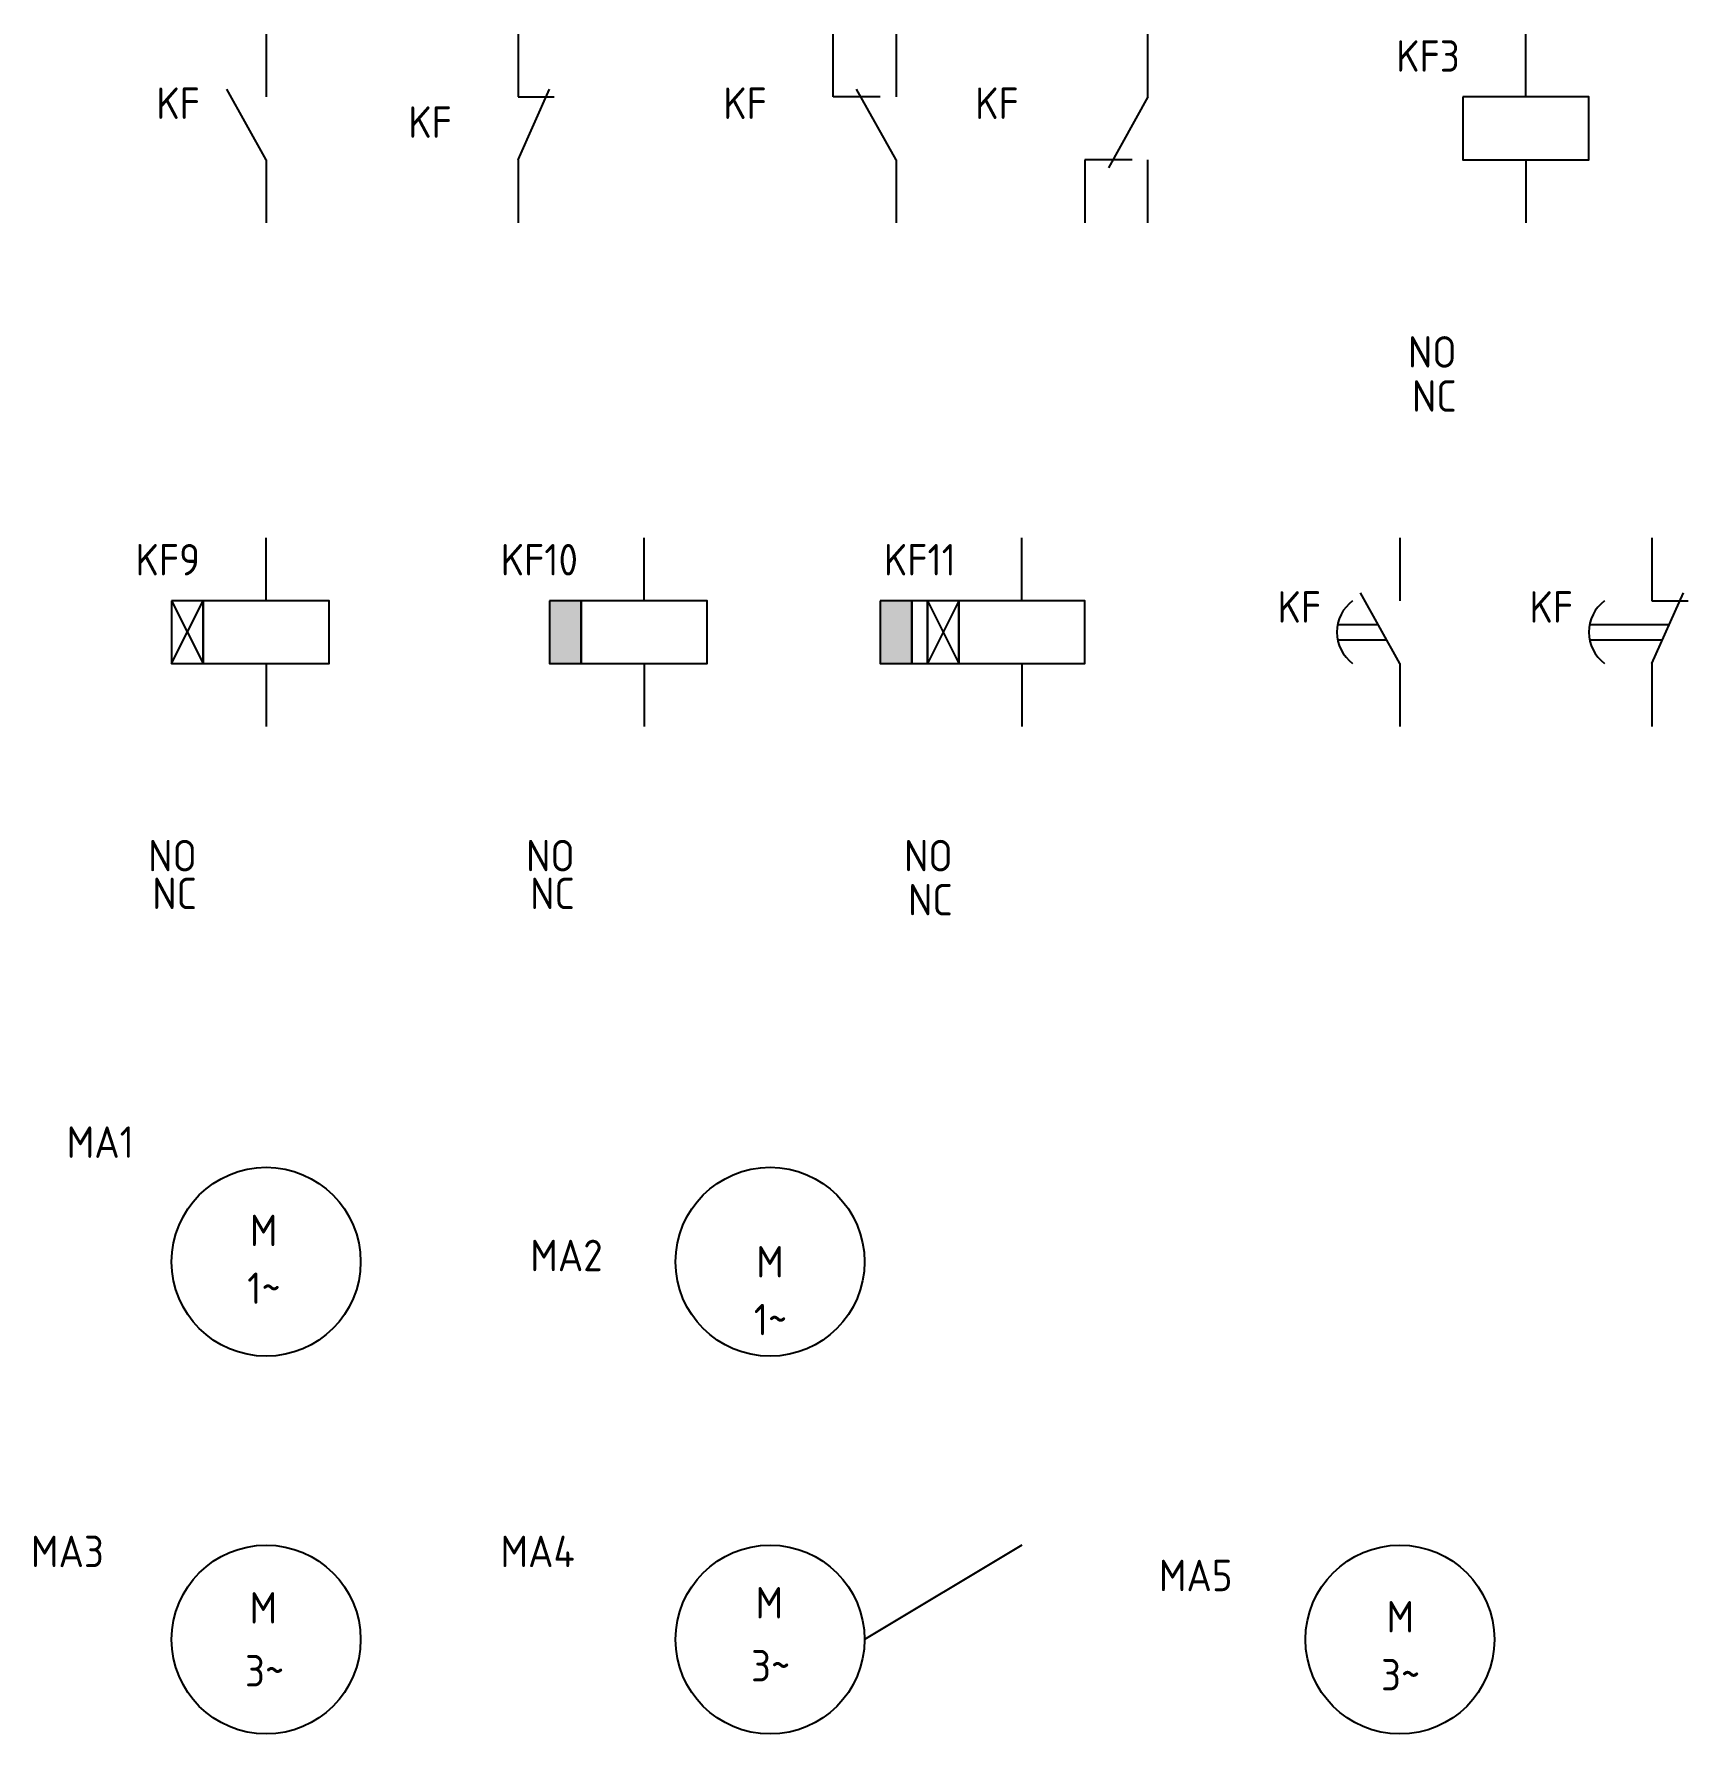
# Model space of a CAD drawing. Header units: millimetres. Extents: x 1746 to 2533, y 1027 to 2108.
# Drawn here: x 1751.6 to 1882.9, y 1562.5 to 1697.5 of the extents above; entities that cross this region are included whole.
import ezdxf
from ezdxf.enums import TextEntityAlignment as Align

# ---------------------------------------------------------------- set-up
doc = ezdxf.new("R2010")
doc.units = ezdxf.units.MM
for name, color, linetype in [('MISC', 7, 'Continuous'), ('SYMS', 7, 'Continuous'), ('TAGS', 7, 'Continuous')]:
    doc.layers.add(name, color=color, linetype=linetype)
doc.styles.add('WD_IEC', font='isocp2.shx', dxfattribs={"width": 0.9, "height": 4})

# ---------------------------------------------------------------- blocks, each defined once
blk = doc.blocks.new('VCR21')
for p, q in [((0, 7.5), (0, 2.5)), ((0, -2.5), (-3.12, 3.12)), ((0, -2.5), (0, -7.5))]:
    blk.add_line(p, q)
at = {"style": 'WD_IEC'}
for tag, p in [('INST', (-5.25, 6.75)), ('LOC', (-5.25, 3.75)), ('TAG2', (-5.25, 0.75)), ('XREF', (-5.25, -3.75)), ('DESC1', (-5.25, -6.75)), ('DESC2', (-5.25, -9.75)), ('DESC3', (-5.25, -12.75))]:
    blk.add_attdef(tag, text='', height=2.5, dxfattribs=at).set_placement(p, align=Align.RIGHT)
blk.add_attdef('TERM01', text='', height=2, rotation=90, dxfattribs=at).set_placement((-1, 7.5), align=Align.RIGHT)
at = {"style": 'WD_IEC', "flags": 1}
for tag, p, height in [('X2TERM01', (0, 7.5), 0.32), ('X4LINK', (-2.75, 0), 0.32), ('X1LINK', (-0.5, 0), 0.32), ('CONTACT', (4, -3.5), 1), ('FAMILY', (4, -5), 1), ('COMMON', (5.25, -4.75), 1), ('X8TERM02', (0, -7.5), 0.32)]:
    blk.add_attdef(tag, p, '', height=height, dxfattribs=at)
at = {"style": 'WD_IEC'}
blk.add_attdef('TERM02', (-1, -7.5), '', height=2, rotation=90, dxfattribs=at)
blk = doc.blocks.new('VCR22')
for p, q in [((0, 7.5), (0, 2.5)), ((0, -2.5), (2.5, 3.12)), ((0, 2.5), (2.87, 2.5)), ((0, -2.5), (0, -7.5))]:
    blk.add_line(p, q)
at = {"style": 'WD_IEC'}
for tag, p in [('INST', (-5.25, 5.25)), ('LOC', (-5.25, 2.25)), ('TAG2', (-5.25, -0.75)), ('XREF', (-5.25, -3.75)), ('DESC1', (-5.25, -6.75)), ('DESC2', (-5.25, -9.75)), ('DESC3', (-5.25, -12.75))]:
    blk.add_attdef(tag, text='', height=2.5, dxfattribs=at).set_placement(p, align=Align.RIGHT)
blk.add_attdef('TERM01', text='', height=2, rotation=90, dxfattribs=at).set_placement((-1, 7.5), align=Align.RIGHT)
at = {"style": 'WD_IEC', "flags": 1}
for tag, p, height in [('X2TERM01', (0, 7.5), 0.32), ('X4LINK', (-0.55, 0), 0.32), ('X1LINK', (1.92, 0), 0.32), ('CONTACT', (4, -3.5), 1), ('FAMILY', (4, -5), 1), ('COMMON', (5.25, -4.75), 1), ('X8TERM02', (0, -7.5), 0.32)]:
    blk.add_attdef(tag, p, '', height=height, dxfattribs=at)
at = {"style": 'WD_IEC'}
blk.add_attdef('TERM02', (-1, -7.5), '', height=2, rotation=90, dxfattribs=at)
blk = doc.blocks.new('VCR23R')
for p, q in [((-5, 2.5), (-5, 7.5)), ((0, 7.5), (0, 2.5)), ((0, -2.5), (-3.125, 3.125)), ((-1.25, 2.5), (-5, 2.5)), ((0, -2.5), (0, -7.5))]:
    blk.add_line(p, q)
at = {"style": 'WD_IEC'}
for tag, p in [('INST', (-10.25, 6.75)), ('LOC', (-10.25, 3.75)), ('TAG2', (-10.25, 0.75)), ('XREF', (-10.25, -3.75)), ('DESC1', (-10.25, -6.75)), ('DESC2', (-10.25, -9.75)), ('DESC3', (-10.25, -12.75))]:
    blk.add_attdef(tag, text='', height=2.5, dxfattribs=at).set_placement(p, align=Align.RIGHT)
for tag, p in [('TERM03', (-6, 7.5)), ('TERM02', (-1, 7.5))]:
    blk.add_attdef(tag, text='', height=2, rotation=90, dxfattribs=at).set_placement(p, align=Align.RIGHT)
at = {"style": 'WD_IEC', "flags": 1}
for tag, p, height in [('X2TERM03', (-5, 7.5), 0.32), ('X2TERM02', (0, 7.5), 0.32), ('X4LINK', (-3, 0), 0.32), ('X1LINK', (-0.5, 0), 0.32), ('CONTACT', (4, -3.5), 1), ('FAMILY', (4, -5), 1), ('X8TERM01', (0, -7.5), 0.32)]:
    blk.add_attdef(tag, p, '', height=height, dxfattribs=at)
at = {"style": 'WD_IEC'}
blk.add_attdef('TERM01', (-1, -7.5), '', height=2, rotation=90, dxfattribs=at)
blk = doc.blocks.new('VCR23')
for p, q in [((0, 2.5), (0, 7.5)), ((0, 2.5), (-3.125, -3.125)), ((-5, -2.5), (-5, -7.5)), ((-1.25, -2.5), (-5, -2.5)), ((0, -7.5), (0, -2.5))]:
    blk.add_line(p, q)
at = {"style": 'WD_IEC'}
for tag, p in [('INST', (-10.25, 7.75)), ('LOC', (-10.25, 4.25)), ('TAG2', (-10.25, 0.75)), ('XREF', (-10.25, -3.75)), ('DESC1', (-10.25, -7.6)), ('DESC2', (-10.25, -11.1)), ('DESC3', (-10.25, -14.6))]:
    blk.add_attdef(tag, text='', height=2.5, dxfattribs=at).set_placement(p, align=Align.RIGHT)
blk.add_attdef('TERM01', text='', height=2, rotation=90, dxfattribs=at).set_placement((-1, 7.5), align=Align.RIGHT)
at = {"style": 'WD_IEC', "flags": 1}
for tag, p, height in [('X2TERM01', (0, 7.5), 0.32), ('X4LINK', (-2, 0), 0.32), ('X1LINK', (-0.5, 0), 0.32), ('CONTACT', (4, -3.5), 1), ('FAMILY', (4, -5), 1), ('X8TERM03', (-5, -7.5), 0.32), ('X8TERM02', (0, -7.5), 0.32)]:
    blk.add_attdef(tag, p, '', height=height, dxfattribs=at)
at = {"style": 'WD_IEC'}
for tag, p in [('TERM03', (-6, -7.5)), ('TERM02', (-1, -7.5))]:
    blk.add_attdef(tag, p, '', height=2, rotation=90, dxfattribs=at)
blk = doc.blocks.new('VCR1')
for p, q in [((0, 2.5), (0, 7.5)), ((0, -2.5), (0, -7.5))]:
    blk.add_line(p, q)
blk.add_lwpolyline([(-5, 2.5), (-5, -2.5), (5, -2.5), (5, 2.5)], close=True)
at = {"style": 'WD_IEC'}
for tag, p in [('INST', (-5.25, 11.5)), ('LOC', (-5.25, 8)), ('TAG1', (-5.25, 4.5)), ('DESC1', (-5.25, -6.85)), ('DESC2', (-5.25, -10.35)), ('DESC3', (-5.25, -13.85))]:
    blk.add_attdef(tag, text='', height=2.5, dxfattribs=at).set_placement(p, align=Align.RIGHT)
blk.add_attdef('TERM01', text='', height=2, rotation=90, dxfattribs=at).set_placement((-1, 7.5), align=Align.RIGHT)
at = {"style": 'WD_IEC', "flags": 1}
for tag, p, height in [('X2TERM01', (0, 7.5), 0.32), ('X4LINK', (-5, 0), 0.32), ('X1LINK', (5, 0), 0.32), ('ASSYCODE', (1, -4), 1), ('FAMILY', (1, -5.5), 1), ('CATDESC', (1, -7), 1), ('X8TERM02', (0, -7.5), 0.32)]:
    blk.add_attdef(tag, p, '', height=height, dxfattribs=at)
at = {"style": 'WD_IEC', "flags": 9}
for tag, p in [('MFG', (-6, 1)), ('CAT', (-6, -1.5))]:
    blk.add_attdef(tag, text='', height=1.5, dxfattribs=at).set_placement(p, align=Align.RIGHT)
at = {"style": 'WD_IEC'}
blk.add_attdef('TERM02', (-1, -7.5), '', height=2, rotation=90, dxfattribs=at)
at = {"lineweight": 9, "style": 'WD_IEC'}
for tag, p in [('NO', (-5.5, -16.5)), ('NC', (-5.5, -20))]:
    blk.add_attdef(tag, text='', height=2.5, dxfattribs=at).set_placement(p, align=Align.TOP_RIGHT)
for tag, p in [('XREFNO', (-4, -16.5)), ('XREFNC', (-4, -20))]:
    blk.add_attdef(tag, text='', height=2.5, dxfattribs=at).set_placement(p, align=Align.TOP_LEFT)
blk = doc.blocks.new('VTD1N')
for p, q in [((0, 2.5), (0, 7.5)), ((-7.5, -2.5), (-5, 2.5)), ((-7.5, 2.5), (-5, -2.5)), ((0, -2.5), (0, -7.5))]:
    blk.add_line(p, q)
for points in [[(-7.5, 2.5), (-7.5, -2.5), (-5, -2.5), (-5, 2.5)], [(-5, 2.5), (-5, -2.5), (5, -2.5), (5, 2.5)]]:
    blk.add_lwpolyline(points, close=True)
at = {"style": 'WD_IEC'}
for tag, p in [('INST', (-5.25, 10.5)), ('LOC', (-5.25, 7.5)), ('TAG1', (-5.25, 4.5)), ('DESC1', (-5.25, -6.85)), ('DESC2', (-5.25, -9.85)), ('DESC3', (-5.25, -12.85))]:
    blk.add_attdef(tag, text='', height=2.5, dxfattribs=at).set_placement(p, align=Align.RIGHT)
blk.add_attdef('TERM01', text='', height=2, rotation=90, dxfattribs=at).set_placement((-1, 7.5), align=Align.RIGHT)
at = {"style": 'WD_IEC', "flags": 1}
for tag, p, height in [('X2TERM01', (0, 7.5), 0.32), ('X4LINK', (-7.5, 0), 0.32), ('ASSYCODE', (1, -4), 1), ('FAMILY', (1, -5.5), 1), ('CATDESC', (1, -7), 1), ('X8TERM02', (0, -7.5), 0.32)]:
    blk.add_attdef(tag, p, '', height=height, dxfattribs=at)
at = {"style": 'WD_IEC'}
blk.add_attdef('RATING1', text='', height=2.5, dxfattribs=at).set_placement((6.5, 2.5), align=Align.MIDDLE_LEFT)
at = {"style": 'WD_IEC', "flags": 9}
for tag, p in [('MFG', (-8.5, 1)), ('CAT', (-8.5, -1.5))]:
    blk.add_attdef(tag, text='', height=1.5, dxfattribs=at).set_placement(p, align=Align.RIGHT)
at = {"style": 'WD_IEC'}
blk.add_attdef('TERM02', (-1, -7.5), '', height=2, rotation=90, dxfattribs=at)
at = {"style": 'WD_IEC', "width": 0.9, "flags": 1}
blk.add_attdef('X1LINK', (5, 0), '', height=0.32, dxfattribs=at)
at = {"lineweight": 9, "style": 'WD_IEC'}
for tag, p in [('NO', (-5.5, -16.5)), ('NC', (-5.5, -19.5))]:
    blk.add_attdef(tag, text='', height=2.5, dxfattribs=at).set_placement(p, align=Align.TOP_RIGHT)
for tag, p in [('XREFNO', (-4, -16.5)), ('XREFNC', (-4, -19.5))]:
    blk.add_attdef(tag, text='', height=2.5, dxfattribs=at).set_placement(p, align=Align.TOP_LEFT)
blk = doc.blocks.new('VTD1F')
for p, q in [((0, 2.5), (0, 7.5)), ((0, -2.5), (0, -7.5))]:
    blk.add_line(p, q)
for points in [[(-7.5, 2.5), (-7.5, -2.5), (-5, -2.5), (-5, 2.5)], [(-5, 2.5), (-5, -2.5), (5, -2.5), (5, 2.5)]]:
    blk.add_lwpolyline(points, close=True)
blk.add_solid([(-7.5, 2.5), (-7.5, -2.5), (-5, 2.5), (-5, -2.5)])
at = {"style": 'WD_IEC'}
for tag, p in [('INST', (-5.25, 10.5)), ('LOC', (-5.25, 7.5)), ('TAG1', (-5.25, 4.5)), ('DESC1', (-5.25, -6.85)), ('DESC2', (-5.25, -9.85)), ('DESC3', (-5.25, -12.85))]:
    blk.add_attdef(tag, text='', height=2.5, dxfattribs=at).set_placement(p, align=Align.RIGHT)
blk.add_attdef('TERM01', text='', height=2, rotation=90, dxfattribs=at).set_placement((-1, 7.5), align=Align.RIGHT)
at = {"style": 'WD_IEC', "flags": 1}
for tag, p, height in [('X2TERM01', (0, 7.5), 0.32), ('X4LINK', (-7.5, 0), 0.32), ('ASSYCODE', (1, -4), 1), ('FAMILY', (1, -5.5), 1), ('CATDESC', (1, -7), 1), ('X8TERM02', (0, -7.5), 0.32)]:
    blk.add_attdef(tag, p, '', height=height, dxfattribs=at)
at = {"style": 'WD_IEC'}
blk.add_attdef('RATING1', text='', height=2.5, dxfattribs=at).set_placement((6.5, 2.5), align=Align.MIDDLE_LEFT)
at = {"style": 'WD_IEC', "flags": 9}
for tag, p in [('MFG', (-8.5, 1)), ('CAT', (-8.5, -1.5))]:
    blk.add_attdef(tag, text='', height=1.5, dxfattribs=at).set_placement(p, align=Align.RIGHT)
at = {"style": 'WD_IEC'}
blk.add_attdef('TERM02', (-1, -7.5), '', height=2, rotation=90, dxfattribs=at)
at = {"style": 'WD_IEC', "width": 0.9, "flags": 1}
blk.add_attdef('X1LINK', (5, 0), '', height=0.32, dxfattribs=at)
at = {"lineweight": 9, "style": 'WD_IEC'}
for tag, p in [('NO', (-5.5, -16.5)), ('NC', (-5.5, -19.5))]:
    blk.add_attdef(tag, text='', height=2.5, dxfattribs=at).set_placement(p, align=Align.TOP_RIGHT)
for tag, p in [('XREFNO', (-4, -16.5)), ('XREFNC', (-4, -19.5))]:
    blk.add_attdef(tag, text='', height=2.5, dxfattribs=at).set_placement(p, align=Align.TOP_LEFT)
blk = doc.blocks.new('VCR1OOD')
for p, q in [((0, 2.5), (0, 7.5)), ((-7.5, 2.5), (-5, -2.5)), ((-5, 2.5), (-7.5, -2.5)), ((0, -2.5), (0, -7.5))]:
    blk.add_line(p, q)
for points in [[(-11.25, 2.5), (-11.25, -2.5), (-8.75, -2.5), (-8.75, 2.5)], [(-8.75, 2.5), (-8.75, -2.5), (-7.5, -2.5), (-7.5, 2.5)], [(-7.5, 2.5), (-7.5, -2.5), (-5, -2.5), (-5, 2.5)], [(-5, 2.5), (-5, -2.5), (5, -2.5), (5, 2.5)]]:
    blk.add_lwpolyline(points, close=True)
blk.add_solid([(-11.25, 2.5), (-11.25, -2.5), (-8.75, 2.5), (-8.75, -2.5)])
at = {"style": 'WD_IEC'}
for tag, p in [('INST', (-5.25, 11.5)), ('LOC', (-5.25, 8)), ('TAG1', (-5.25, 4.5)), ('DESC1', (-5.25, -6.85)), ('DESC2', (-5.25, -10.35)), ('DESC3', (-5.25, -13.85))]:
    blk.add_attdef(tag, text='', height=2.5, dxfattribs=at).set_placement(p, align=Align.RIGHT)
blk.add_attdef('TERM01', text='', height=2, rotation=90, dxfattribs=at).set_placement((-1, 7.5), align=Align.RIGHT)
at = {"style": 'WD_IEC', "flags": 1}
for tag, p, height in [('X2TERM01', (0, 7.5), 0.32), ('ASSYCODE', (1, -4), 1), ('FAMILY', (1, -5.5), 1), ('CATDESC', (1, -7), 1), ('WDBLKNAM', (6.84, -6.9), 0.32), ('X8TERM02', (0, -7.5), 0.32)]:
    blk.add_attdef(tag, p, '', height=height, dxfattribs=at)
at = {"style": 'WD_IEC', "flags": 9}
for tag, p in [('MFG', (-12.25, 1)), ('CAT', (-12.25, -1.5))]:
    blk.add_attdef(tag, text='', height=1.5, dxfattribs=at).set_placement(p, align=Align.RIGHT)
at = {"style": 'WD_IEC', "width": 0.9, "flags": 1}
for tag, p in [('X4LINK', (-11.25, 0)), ('X1LINK', (5, 0))]:
    blk.add_attdef(tag, p, '', height=0.32, dxfattribs=at)
at = {"style": 'WD_IEC'}
blk.add_attdef('TERM02', (-1, -7.5), '', height=2, rotation=90, dxfattribs=at)
at = {"lineweight": 9, "style": 'WD_IEC'}
for tag, p in [('NO', (-5.5, -16.5)), ('NC', (-5.5, -20))]:
    blk.add_attdef(tag, text='', height=2.5, dxfattribs=at).set_placement(p, align=Align.TOP_RIGHT)
for tag, p in [('XREFNO', (-4, -16.5)), ('XREFNC', (-4, -20))]:
    blk.add_attdef(tag, text='', height=2.5, dxfattribs=at).set_placement(p, align=Align.TOP_LEFT)
blk = doc.blocks.new('VTD21N')
for p, q in [((0, 7.5), (0, 2.5)), ((0, -2.5), (-3.12, 3.12)), ((-4.94, 0.62), (-1.74, 0.62)), ((-4.94, -0.62), (-1.04, -0.62)), ((0, -2.5), (0, -7.5))]:
    blk.add_line(p, q)
blk.add_arc((-1.88, 0), 3.12, 126.8699, 233.1301)
at = {"style": 'WD_IEC'}
for tag, p in [('INST', (-6.25, 7.75)), ('LOC', (-6.25, 4.25)), ('TAG2', (-6.25, 0.75)), ('XREF', (-6.25, -3.75)), ('DESC1', (-5.25, -7.6)), ('DESC2', (-5.25, -11.1)), ('DESC3', (-5.25, -14.6))]:
    blk.add_attdef(tag, text='', height=2.5, dxfattribs=at).set_placement(p, align=Align.RIGHT)
blk.add_attdef('TERM01', text='', height=2, rotation=90, dxfattribs=at).set_placement((-1, 7.5), align=Align.RIGHT)
at = {"style": 'WD_IEC', "flags": 1}
for tag, p, height in [('X2TERM01', (0, 7.5), 0.32), ('X4LINK', (-5.75, 0), 0.32), ('X1LINK', (-0.5, 0), 0.32), ('CONTACT', (4, -4.75), 1), ('FAMILY', (4, -6.25), 1), ('COMMON', (5.25, -6), 1), ('X8TERM02', (0, -7.5), 0.32)]:
    blk.add_attdef(tag, p, '', height=height, dxfattribs=at)
at = {"style": 'WD_IEC'}
blk.add_attdef('TERM02', (-1, -7.5), '', height=2, rotation=90, dxfattribs=at)
blk = doc.blocks.new('VTD22N')
for p, q in [((0, 7.5), (0, 2.5)), ((0, -2.5), (2.5, 3.12)), ((0, 2.5), (2.87, 2.5)), ((-4.94, 0.62), (1.39, 0.62)), ((-4.94, -0.62), (0.83, -0.62)), ((0, -2.5), (0, -7.5))]:
    blk.add_line(p, q)
blk.add_arc((-1.88, 0), 3.12, 126.8699, 233.1301)
at = {"style": 'WD_IEC'}
for tag, p in [('INST', (-6.25, 7.75)), ('LOC', (-6.25, 4.25)), ('TAG2', (-6.25, 0.75)), ('XREF', (-6.25, -3.75)), ('DESC1', (-5.25, -7.6)), ('DESC2', (-5.25, -11.1)), ('DESC3', (-5.25, -14.6))]:
    blk.add_attdef(tag, text='', height=2.5, dxfattribs=at).set_placement(p, align=Align.RIGHT)
blk.add_attdef('TERM01', text='', height=2, rotation=90, dxfattribs=at).set_placement((-1, 7.5), align=Align.RIGHT)
at = {"style": 'WD_IEC', "flags": 1}
for tag, p, height in [('X2TERM01', (0, 7.5), 0.32), ('X4LINK', (-5.75, 0), 0.32), ('X1LINK', (1.11, 0), 0.32), ('CONTACT', (4, -4.75), 1), ('FAMILY', (4, -6.25), 1), ('COMMON', (5.25, -6), 1), ('X8TERM02', (0, -7.5), 0.32)]:
    blk.add_attdef(tag, p, '', height=height, dxfattribs=at)
at = {"style": 'WD_IEC'}
blk.add_attdef('TERM02', (-1, -7.5), '', height=2, rotation=90, dxfattribs=at)
blk = doc.blocks.new('VMO12')
blk.add_circle((0, 0), 7.5)
at = {"style": 'WD_IEC'}
for tag, p in [('INST', (-10.5, 15.25)), ('LOC', (-10.5, 11.75)), ('TAG1', (-10.5, 8.25)), ('DESC1', (-10.5, 4)), ('DESC2', (-10.5, 0.5)), ('DESC3', (-10.5, -3)), ('RATING1', (-10.5, -6.5)), ('RATING2', (-10.5, -10)), ('RATING3', (-10.5, -13.5))]:
    blk.add_attdef(tag, text='', height=2.5, dxfattribs=at).set_placement(p, align=Align.RIGHT)
blk.add_attdef('TERM01', (-1, 7.48), '', height=2, rotation=90, dxfattribs=at)
at = {"style": 'WD_IEC', "flags": 1}
for tag, p, height in [('MFG', (2.75, 11.5), 1.5), ('CAT', (2.75, 9), 1.5), ('X2TERM01', (0, 7.5), 0.32), ('X4LINK', (-7.5, 0), 0.32), ('X1LINK', (7.5, 0), 0.32), ('X0TERM03', (5.3, -5.3), 0.32), ('X8TERM02', (0, -7.5), 0.32), ('ASSYCODE', (1, -9), 1), ('FAMILY', (1, -10.5), 1), ('CATDESC', (1, -12), 1)]:
    blk.add_attdef(tag, p, '', height=height, dxfattribs=at)
at = {"style": 'WD_IEC'}
for tag, p in [('M', (-0.2, 1.24)), ('1~', (-0.17, -3.35))]:
    blk.add_attdef(tag, text='', height=2.5, dxfattribs=at).set_placement(p, align=Align.CENTER)
at = {"linetype": 'Continuous', "style": 'WD_IEC'}
blk.add_attdef('TERM03', text='', height=2, dxfattribs=at).set_placement((7.55, -5.55), align=Align.MIDDLE_LEFT)
at = {"style": 'WD_IEC'}
blk.add_attdef('TERM02', text='', height=2, rotation=90, dxfattribs=at).set_placement((-0.9, -7.98), align=Align.RIGHT)
at = {"lineweight": 15, "style": 'WD_IEC'}
blk.add_attdef('XREF', text='', height=2.5, dxfattribs=at).set_placement((-10.5, -17), align=Align.RIGHT)
blk = doc.blocks.new('VMO1M9')
blk.add_circle((0, 0), 7.5)
at = {"style": 'WD_IEC'}
for tag, p in [('INST', (-13.29, 5.25)), ('LOC', (-13.29, 2.25)), ('TAG1', (-13.29, -0.75)), ('RATING1', (-13.29, -4.8)), ('DESC1', (-13.29, -12.1)), ('DESC2', (-13.29, -15.1)), ('DESC3', (-13.29, -18.1))]:
    blk.add_attdef(tag, text='', height=2.5, dxfattribs=at).set_placement(p, align=Align.RIGHT)
at = {"style": 'WD_IEC', "flags": 1}
for tag, p, height in [('MFG', (7.54, 6.5), 1.5), ('X0TERM01', (-5.03, 5.56), 0.32), ('X0TERM02', (5.02, 5.58), 0.32), ('CAT', (7.54, 4), 1.5), ('X4LINK', (-7.55, -0.02), 0.32), ('X1LINK', (7.45, -0.02), 0.32), ('ASSYCODE', (7.65, -4), 1), ('FAMILY', (7.65, -5.5), 1), ('CATDESC', (7.65, -7), 1)]:
    blk.add_attdef(tag, p, '', height=height, dxfattribs=at)
at = {"style": 'WD_IEC'}
for tag, p in [('TERM01', (-6.47, 6.21)), ('TERM02', (8.52, 6.21))]:
    blk.add_attdef(tag, text='', height=2, rotation=90, dxfattribs=at).set_placement(p, align=Align.RIGHT)
for tag, p in [('M', (0, 0)), ('1~', (0.04, -4.59))]:
    blk.add_attdef(tag, text='', height=2.5, dxfattribs=at).set_placement(p, align=Align.MIDDLE)
at = {"lineweight": 15, "style": 'WD_IEC'}
blk.add_attdef('XREF', text='', height=2.5, dxfattribs=at).set_placement((-13.29, -9.1), align=Align.RIGHT)
at = {"style": 'WD_IEC', "width": 0.9}
blk.add_attdef('WDTAGALT', text='', height=2.5, dxfattribs=at).set_placement((-13.29, -21.1), align=Align.RIGHT)
blk = doc.blocks.new('VMO13')
blk.add_circle((0, 0), 7.5)
at = {"style": 'WD_IEC'}
for tag, p in [('INST', (-12.88, 12.75)), ('LOC', (-12.88, 9.25)), ('TAG1', (-12.88, 5.75)), ('DESC1', (-12.88, 1.5)), ('DESC2', (-12.88, -2)), ('DESC3', (-12.88, -5.5)), ('RATING1', (-12.88, -9)), ('RATING2', (-12.88, -12.5)), ('RATING3', (-12.88, -16)), ('RATING4', (-12.95, -19.58))]:
    blk.add_attdef(tag, text='', height=2.5, dxfattribs=at).set_placement(p, align=Align.RIGHT)
blk.add_attdef('TERM02', (-0.69, 7.75), '', height=2, rotation=90, dxfattribs=at)
at = {"style": 'WD_IEC', "flags": 1}
for tag, p, height in [('MFG', (12.75, 9), 1.5), ('X2TERM02', (0, 7.5), 0.32), ('CAT', (12.75, 6.5), 1.5), ('X0TERM01', (-6.4, 3.9), 0.32), ('X0TERM03', (6.4, 3.9), 0.32), ('X4LINK', (-7.5, 0), 0.32), ('X1LINK', (7.5, 0), 0.32), ('X8TERM04', (0, -7.5), 0.32), ('ASSYCODE', (1, -9), 1), ('FAMILY', (1, -10.5), 1), ('CATDESC', (1, -12), 1)]:
    blk.add_attdef(tag, p, '', height=height, dxfattribs=at)
at = {"style": 'WD_IEC'}
for tag, p in [('TERM01', (-7.35, 4.34)), ('TERM03', (9.35, 4.53)), ('TERM04', (-0.59, -7.92))]:
    blk.add_attdef(tag, text='', height=2, rotation=90, dxfattribs=at).set_placement(p, align=Align.RIGHT)
for tag, p in [('M', (-0.22, 1.27)), ('3~', (-0.12, -3.73))]:
    blk.add_attdef(tag, text='', height=2.5, dxfattribs=at).set_placement(p, align=Align.CENTER)
at = {"lineweight": 15, "style": 'WD_IEC'}
blk.add_attdef('XREF', text='', height=2.5, dxfattribs=at).set_placement((-13.19, -22.86), align=Align.RIGHT)
blk = doc.blocks.new('VMO14')
blk.add_line((20, 7.5), (7.5, 0))
blk.add_circle((0, 0), 7.5)
at = {"style": 'WD_IEC'}
for tag, p in [('INST', (-15.5, 12.75)), ('LOC', (-15.5, 9.25)), ('TAG1', (-15.5, 5.75)), ('DESC1', (-15.5, 1.5)), ('DESC2', (-15.5, -2)), ('DESC3', (-15.5, -5.5)), ('RATING1', (-15.5, -9)), ('RATING2', (-15.5, -12.5)), ('RATING3', (-15.5, -16))]:
    blk.add_attdef(tag, text='', height=2.5, dxfattribs=at).set_placement(p, align=Align.RIGHT)
blk.add_attdef('TERM02', (-0.81, 7.4), '', height=2, rotation=90, dxfattribs=at)
for tag, p in [('TERM04', (19, 10)), ('TERM01', (-7.47, 4.61)), ('TERM03', (9.66, 4.61))]:
    blk.add_attdef(tag, text='', height=2, rotation=90, dxfattribs=at).set_placement(p, align=Align.RIGHT)
at = {"style": 'WD_IEC', "flags": 1}
for tag, p, height in [('MFG', (22.75, 9), 1.5), ('X2TERM02', (0, 7.5), 0.32), ('X2TERM04', (20, 7.5), 0.32), ('CAT', (22.75, 6.5), 1.5), ('X0TERM01', (-6.4, 3.9), 0.32), ('X0TERM03', (6.4, 3.9), 0.32), ('X4LINK', (-7.5, 0), 0.32), ('X1LINK', (7.5, 0), 0.32), ('ASSYCODE', (1, -9), 1), ('FAMILY', (1, -10.5), 1), ('CATDESC', (1, -12), 1)]:
    blk.add_attdef(tag, p, '', height=height, dxfattribs=at)
at = {"style": 'WD_IEC'}
for tag, p in [('M', (-0.06, 1.67)), ('3~', (0.05, -3.33))]:
    blk.add_attdef(tag, text='', height=2.5, dxfattribs=at).set_placement(p, align=Align.CENTER)
at = {"lineweight": 15, "style": 'WD_IEC'}
blk.add_attdef('XREF', text='', height=2.5, dxfattribs=at).set_placement((-15.5, -19.5), align=Align.RIGHT)
blk = doc.blocks.new('VMO1M11')
blk.add_circle((0, 0), 7.5)
at = {"style": 'WD_IEC'}
for tag, p in [('TERM03', (-0.61, 7.61)), ('TERM04', (-6.53, -6.84)), ('TERM05', (8.5, -7.14))]:
    blk.add_attdef(tag, p, '', height=2, rotation=90, dxfattribs=at)
for tag, p in [('INST', (-13.29, 9.84)), ('LOC', (-13.29, 6.84)), ('TAG1', (-13.29, 3.84)), ('RATING1', (-13.29, -0.21)), ('DESC1', (-13.29, -7.51)), ('DESC2', (-13.29, -10.51)), ('DESC3', (-13.29, -13.51))]:
    blk.add_attdef(tag, text='', height=2.5, dxfattribs=at).set_placement(p, align=Align.RIGHT)
at = {"style": 'WD_IEC', "flags": 1}
for tag, p, height in [('X2TERM03', (0, 7.5), 0.32), ('X0TERM01', (-4.35, 6.11), 0.32), ('X0TERM02', (4.36, 6.11), 0.32), ('X4LINK', (-7.55, -0.02), 0.32), ('X1LINK', (7.45, -0.02), 0.32), ('MFG', (10.74, -2.06), 1.5), ('CAT', (10.74, -4.56), 1.5), ('ASSYCODE', (10.85, -6.37), 1), ('X0TERM04', (-4.35, -6.11), 0.32), ('X0TERM05', (4.36, -6.11), 0.32), ('X8TERM06', (0, -7.5), 0.32), ('FAMILY', (10.85, -7.87), 1), ('CATDESC', (10.85, -9.37), 1)]:
    blk.add_attdef(tag, p, '', height=height, dxfattribs=at)
at = {"style": 'WD_IEC'}
for tag, p in [('TERM02', (8.52, 7.1)), ('TERM01', (-6.5, 6.69)), ('TERM06', (-0.25, -8.24))]:
    blk.add_attdef(tag, text='', height=2, rotation=90, dxfattribs=at).set_placement(p, align=Align.RIGHT)
for tag, p in [('M', (0.03, 0.56)), ('3~', (0.06, -4.04))]:
    blk.add_attdef(tag, text='', height=2.5, dxfattribs=at).set_placement(p, align=Align.CENTER)
at = {"lineweight": 15, "style": 'WD_IEC'}
blk.add_attdef('XREF', text='', height=2.5, dxfattribs=at).set_placement((-13.29, -4.51), align=Align.RIGHT)
at = {"style": 'WD_IEC', "width": 0.9}
blk.add_attdef('WDTAGALT', text='', height=2.5, dxfattribs=at).set_placement((-13.29, -16.51), align=Align.RIGHT)

msp = doc.modelspace()

# ---------------------------------------------------------------- block references
at = {"layer": 'SYMS'}
ref = msp.add_blockref('VCR21', (1770, 1690), dxfattribs=at)
ref.add_attrib('TAG2', 'KF', dxfattribs={"layer": 'TAGS', "height": 2.5, "style": 'WD_IEC'}).set_placement((1764.75, 1690.75), align=Align.RIGHT)
ref = msp.add_blockref('VCR22', (1790, 1690), dxfattribs=at)
ref.add_attrib('TAG2', 'KF', dxfattribs={"layer": 'TAGS', "height": 2.5, "style": 'WD_IEC'}).set_placement((1784.75, 1689.25), align=Align.RIGHT)
ref = msp.add_blockref('VCR23R', (1820, 1690), dxfattribs=at)
ref.add_attrib('TAG2', 'KF', dxfattribs={"layer": 'TAGS', "height": 2.5, "style": 'WD_IEC'}).set_placement((1809.75, 1690.75), align=Align.RIGHT)
ref = msp.add_blockref('VCR23', (1840, 1690), dxfattribs=at)
ref.add_attrib('TAG2', 'KF', dxfattribs={"layer": 'TAGS', "height": 2.5, "style": 'WD_IEC'}).set_placement((1829.75, 1690.75), align=Align.RIGHT)
ref = msp.add_blockref('VCR1', (1870, 1690), dxfattribs=at)
ref.add_attrib('NC', 'NC', dxfattribs={"layer": 'MISC', "lineweight": 9, "height": 2.5, "style": 'WD_IEC'}).set_placement((1864.5, 1670), align=Align.TOP_RIGHT)
ref.add_attrib('NO', 'NO', dxfattribs={"layer": 'MISC', "lineweight": 9, "height": 2.5, "style": 'WD_IEC'}).set_placement((1864.5, 1673.5), align=Align.TOP_RIGHT)
ref.add_attrib('TAG1', 'KF3', dxfattribs={"layer": 'TAGS', "height": 2.5, "style": 'WD_IEC'}).set_placement((1864.75, 1694.5), align=Align.RIGHT)
ref = msp.add_blockref('VTD1N', (1770, 1650), dxfattribs=at)
ref.add_attrib('NC', 'NC', dxfattribs={"layer": 'MISC', "lineweight": 9, "height": 2.5, "style": 'WD_IEC'}).set_placement((1764.5, 1630.5), align=Align.TOP_RIGHT)
ref.add_attrib('NO', 'NO', dxfattribs={"layer": 'MISC', "lineweight": 9, "height": 2.5, "style": 'WD_IEC'}).set_placement((1764.5, 1633.5), align=Align.TOP_RIGHT)
ref.add_attrib('TAG1', 'KF9', dxfattribs={"layer": 'TAGS', "height": 2.5, "style": 'WD_IEC'}).set_placement((1764.75, 1654.5), align=Align.RIGHT)
ref = msp.add_blockref('VTD1F', (1800, 1650), dxfattribs=at)
ref.add_attrib('NC', 'NC', dxfattribs={"layer": 'MISC', "lineweight": 9, "height": 2.5, "style": 'WD_IEC'}).set_placement((1794.5, 1630.5), align=Align.TOP_RIGHT)
ref.add_attrib('NO', 'NO', dxfattribs={"layer": 'MISC', "lineweight": 9, "height": 2.5, "style": 'WD_IEC'}).set_placement((1794.5, 1633.5), align=Align.TOP_RIGHT)
ref.add_attrib('TAG1', 'KF10', dxfattribs={"layer": 'TAGS', "height": 2.5, "style": 'WD_IEC'}).set_placement((1794.75, 1654.5), align=Align.RIGHT)
ref = msp.add_blockref('VCR1OOD', (1830, 1650), dxfattribs=at)
ref.add_attrib('NC', 'NC', dxfattribs={"layer": 'MISC', "lineweight": 9, "height": 2.5, "style": 'WD_IEC'}).set_placement((1824.5, 1630), align=Align.TOP_RIGHT)
ref.add_attrib('NO', 'NO', dxfattribs={"layer": 'MISC', "lineweight": 9, "height": 2.5, "style": 'WD_IEC'}).set_placement((1824.5, 1633.5), align=Align.TOP_RIGHT)
ref.add_attrib('TAG1', 'KF11', dxfattribs={"layer": 'TAGS', "height": 2.5, "style": 'WD_IEC'}).set_placement((1824.75, 1654.5), align=Align.RIGHT)
ref = msp.add_blockref('VTD21N', (1860, 1650), dxfattribs=at)
ref.add_attrib('TAG2', 'KF', dxfattribs={"layer": 'TAGS', "height": 2.5, "style": 'WD_IEC'}).set_placement((1853.75, 1650.75), align=Align.RIGHT)
ref = msp.add_blockref('VTD22N', (1880, 1650), dxfattribs=at)
ref.add_attrib('TAG2', 'KF', dxfattribs={"layer": 'TAGS', "height": 2.5, "style": 'WD_IEC'}).set_placement((1873.75, 1650.75), align=Align.RIGHT)
ref = msp.add_blockref('VMO12', (1770, 1600), dxfattribs=at)
ref.add_attrib('M', 'M', dxfattribs={"layer": 'MISC', "height": 2.5, "style": 'WD_IEC'}).set_placement((1769.8, 1601.24), align=Align.CENTER)
ref.add_attrib('1~', '1~', dxfattribs={"layer": 'MISC', "height": 2.5, "style": 'WD_IEC'}).set_placement((1769.83, 1596.65), align=Align.CENTER)
ref.add_attrib('TAG1', 'MA1', dxfattribs={"layer": 'TAGS', "height": 2.5, "style": 'WD_IEC'}).set_placement((1759.5, 1608.25), align=Align.RIGHT)
ref = msp.add_blockref('VMO1M9', (1810, 1600), dxfattribs=at)
ref.add_attrib('M', 'M', dxfattribs={"layer": 'MISC', "height": 2.5, "style": 'WD_IEC'}).set_placement((1810, 1600), align=Align.MIDDLE)
ref.add_attrib('1~', '1~', dxfattribs={"layer": 'MISC', "height": 2.5, "style": 'WD_IEC'}).set_placement((1810.04, 1595.41), align=Align.MIDDLE)
ref.add_attrib('TAG1', 'MA2', dxfattribs={"layer": 'TAGS', "height": 2.5, "style": 'WD_IEC'}).set_placement((1796.71, 1599.25), align=Align.RIGHT)
ref = msp.add_blockref('VMO13', (1770, 1570), dxfattribs=at)
ref.add_attrib('M', 'M', dxfattribs={"layer": 'MISC', "height": 2.5, "style": 'WD_IEC'}).set_placement((1769.78, 1571.27), align=Align.CENTER)
ref.add_attrib('3~', '3~', dxfattribs={"layer": 'MISC', "height": 2.5, "style": 'WD_IEC'}).set_placement((1769.88, 1566.27), align=Align.CENTER)
ref.add_attrib('TAG1', 'MA3', dxfattribs={"layer": 'TAGS', "height": 2.5, "style": 'WD_IEC'}).set_placement((1757.12, 1575.75), align=Align.RIGHT)
ref = msp.add_blockref('VMO14', (1810, 1570), dxfattribs=at)
ref.add_attrib('M', 'M', dxfattribs={"layer": 'MISC', "height": 2.5, "style": 'WD_IEC'}).set_placement((1809.94, 1571.67), align=Align.CENTER)
ref.add_attrib('3~', '3~', dxfattribs={"layer": 'MISC', "height": 2.5, "style": 'WD_IEC'}).set_placement((1810.05, 1566.67), align=Align.CENTER)
ref.add_attrib('TAG1', 'MA4', dxfattribs={"layer": 'TAGS', "height": 2.5, "style": 'WD_IEC'}).set_placement((1794.5, 1575.75), align=Align.RIGHT)
ref = msp.add_blockref('VMO1M11', (1860, 1570), dxfattribs=at)
ref.add_attrib('M', 'M', dxfattribs={"layer": 'MISC', "height": 2.5, "style": 'WD_IEC'}).set_placement((1860.03, 1570.56), align=Align.CENTER)
ref.add_attrib('3~', '3~', dxfattribs={"layer": 'MISC', "height": 2.5, "style": 'WD_IEC'}).set_placement((1860.06, 1565.96), align=Align.CENTER)
ref.add_attrib('TAG1', 'MA5', dxfattribs={"layer": 'TAGS', "height": 2.5, "style": 'WD_IEC'}).set_placement((1846.71, 1573.84), align=Align.RIGHT)

doc.saveas('drawing.dxf')
